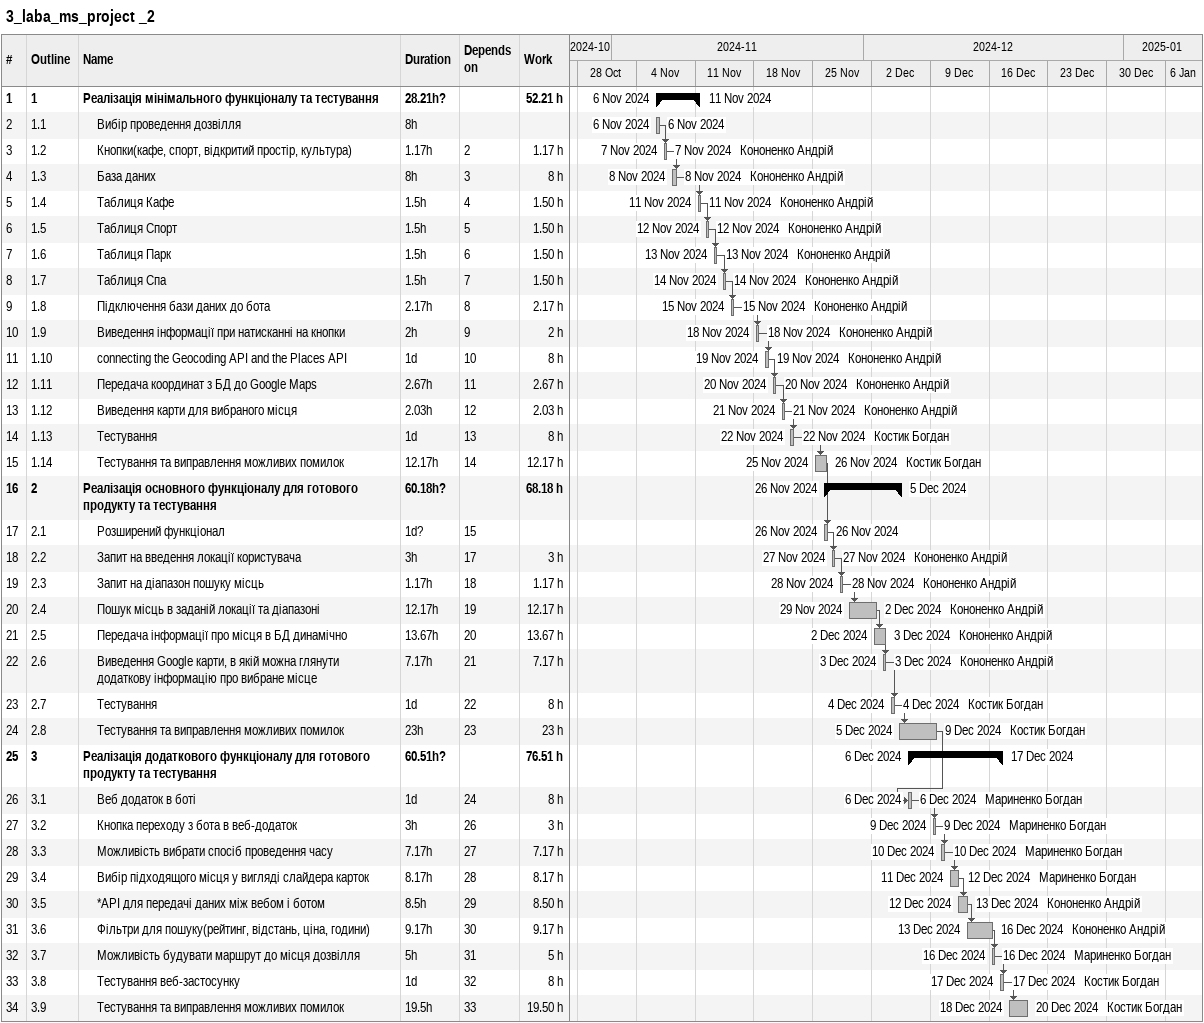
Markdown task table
3_laba_ms_project _2

| ID | WBS | Task | Duration | Start | Finish | Predecessors | Resources | Work (h) |
|---|---|---|---|---|---|---|---|---|
| 1 | 1 | **Реалізація мінімального функціоналу та тестування** | 28.21h? | 2024-11-06 | 2024-11-11 |  |  | 52.21 |
| 2 | 1.1 | Вибір проведення дозвілля | 8h | 2024-11-06 | 2024-11-06 |  |  |  |
| 3 | 1.2 | Кнопки(кафе, спорт, відкритий простір, культура) | 1.17h | 2024-11-07 | 2024-11-07 | 2 | Кононенко Андрій | 1.17 |
| 4 | 1.3 | База даних | 8h | 2024-11-08 | 2024-11-08 | 3 | Кононенко Андрій | 8 |
| 5 | 1.4 | Таблиця Кафе | 1.5h | 2024-11-11 | 2024-11-11 | 4 | Кононенко Андрій | 1.50 |
| 6 | 1.5 | Таблиця Спорт | 1.5h | 2024-11-12 | 2024-11-12 | 5 | Кононенко Андрій | 1.50 |
| 7 | 1.6 | Таблиця Парк | 1.5h | 2024-11-13 | 2024-11-13 | 6 | Кононенко Андрій | 1.50 |
| 8 | 1.7 | Таблиця Спа | 1.5h | 2024-11-14 | 2024-11-14 | 7 | Кононенко Андрій | 1.50 |
| 9 | 1.8 | Підключення бази даних до бота | 2.17h | 2024-11-15 | 2024-11-15 | 8 | Кононенко Андрій | 2.17 |
| 10 | 1.9 | Виведення інформації при натисканні на кнопки | 2h | 2024-11-18 | 2024-11-18 | 9 | Кононенко Андрій | 2 |
| 11 | 1.10 | connecting the Geocoding API and the Places API | 1d | 2024-11-19 | 2024-11-19 | 10 | Кононенко Андрій | 8 |
| 12 | 1.11 | Передача координат з БД до Google Maps | 2.67h | 2024-11-20 | 2024-11-20 | 11 | Кононенко Андрій | 2.67 |
| 13 | 1.12 | Виведення карти для вибраного місця | 2.03h | 2024-11-21 | 2024-11-21 | 12 | Кононенко Андрій | 2.03 |
| 14 | 1.13 | Тестування | 1d | 2024-11-22 | 2024-11-22 | 13 | Костик Богдан | 8 |
| 15 | 1.14 | Тестування та виправлення можливих помилок | 12.17h | 2024-11-25 | 2024-11-26 | 14 | Костик Богдан | 12.17 |
| 16 | 2 | **Реалізація основного функціоналу для готового продукту та тестування** | 60.18h? | 2024-11-26 | 2024-12-05 |  |  | 68.18 |
| 17 | 2.1 | Розширений функціонал | 1d? | 2024-11-26 | 2024-11-26 | 15 |  |  |
| 18 | 2.2 | Запит на введення локації користувача | 3h | 2024-11-27 | 2024-11-27 | 17 | Кононенко Андрій | 3 |
| 19 | 2.3 | Запит на діапазон пошуку місць | 1.17h | 2024-11-28 | 2024-11-28 | 18 | Кононенко Андрій | 1.17 |
| 20 | 2.4 | Пошук місць в заданій локації та діапазоні | 12.17h | 2024-11-29 | 2024-12-02 | 19 | Кононенко Андрій | 12.17 |
| 21 | 2.5 | Передача інформації про місця в БД динамічно | 13.67h | 2024-12-02 | 2024-12-03 | 20 | Кононенко Андрій | 13.67 |
| 22 | 2.6 | Виведення Google карти, в якій можна глянути додаткову інформацію про вибране місце | 7.17h | 2024-12-03 | 2024-12-03 | 21 | Кононенко Андрій | 7.17 |
| 23 | 2.7 | Тестування | 1d | 2024-12-04 | 2024-12-04 | 22 | Костик Богдан | 8 |
| 24 | 2.8 | Тестування та виправлення можливих помилок | 23h | 2024-12-05 | 2024-12-09 | 23 | Костик Богдан | 23 |
| 25 | 3 | **Реалізація додаткового функціоналу для готового продукту та тестування** | 60.51h? | 2024-12-06 | 2024-12-17 |  |  | 76.51 |
| 26 | 3.1 | Веб додаток в боті | 1d | 2024-12-06 | 2024-12-06 | 24 | Мариненко Богдан | 8 |
| 27 | 3.2 | Кнопка переходу з бота в веб-додаток | 3h | 2024-12-09 | 2024-12-09 | 26 | Мариненко Богдан | 3 |
| 28 | 3.3 | Можливість вибрати спосіб проведення часу | 7.17h | 2024-12-10 | 2024-12-10 | 27 | Мариненко Богдан | 7.17 |
| 29 | 3.4 | Вибір підходящого місця у вигляді слайдера карток | 8.17h | 2024-12-11 | 2024-12-12 | 28 | Мариненко Богдан | 8.17 |
| 30 | 3.5 | *API для передачі даних між вебом і ботом | 8.5h | 2024-12-12 | 2024-12-13 | 29 | Кононенко Андрій | 8.50 |
| 31 | 3.6 | Фільтри для пошуку(рейтинг, відстань, ціна, години) | 9.17h | 2024-12-13 | 2024-12-16 | 30 | Кононенко Андрій | 9.17 |
| 32 | 3.7 | Можливість будувати маршрут до місця дозвілля | 5h | 2024-12-16 | 2024-12-16 | 31 | Мариненко Богдан | 5 |
| 33 | 3.8 | Тестування веб-застосунку | 1d | 2024-12-17 | 2024-12-17 | 32 | Костик Богдан | 8 |
| 34 | 3.9 | Тестування та виправлення можливих помилок | 19.5h | 2024-12-18 | 2024-12-20 | 33 | Костик Богдан | 19.50 |
